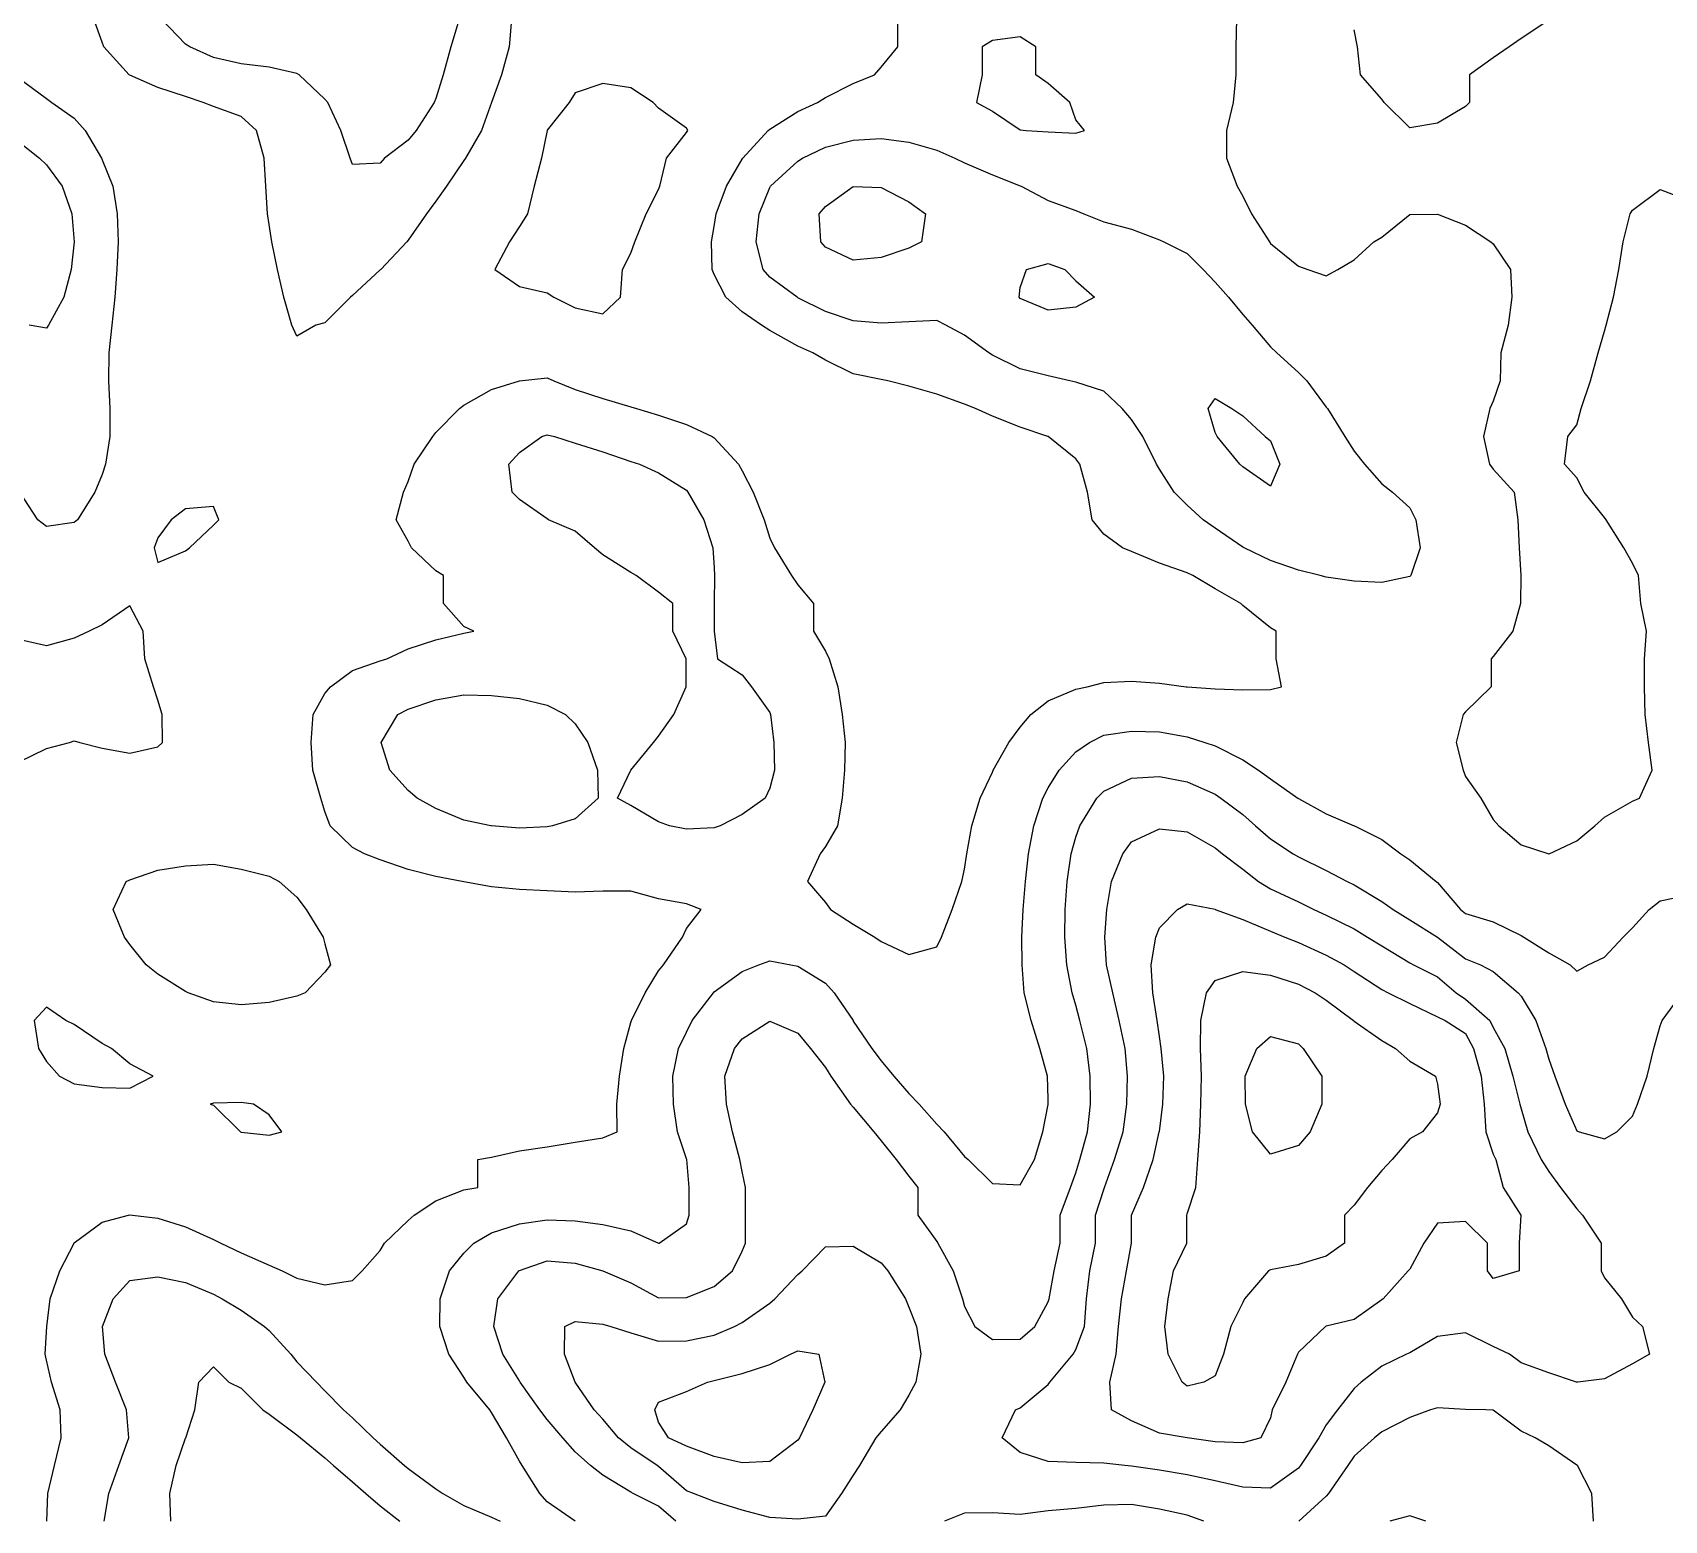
# Model space of a CAD drawing. Header units: inches. Extents: x 450896 to 463247, y 7386701 to 7399440.
# Drawn here: x 458089 to 459807, y 7396167 to 7397734 of the extents above; entities that cross this region are included whole.
import ezdxf

# ---------------------------------------------------------------- set-up
doc = ezdxf.new("R2010")
doc.units = ezdxf.units.IN
doc.header["$MEASUREMENT"] = 0

msp = doc.modelspace()

# ---------------------------------------------------------------- linework, layer by layer
for points, elevation in [([(458104.1, 7396166.5), (458105.1, 7396195.8), (458112.2, 7396225.1), (458119.4, 7396254.4), (458118.4, 7396283.7), (458109.1, 7396313), (458103.8, 7396336.2), (458102.3, 7396342.3), (458103.8, 7396365.5), (458104.1, 7396371.5), (458107.8, 7396400.8), (458117.9, 7396430.1), (458132.8, 7396459.4), (458133.1, 7396459.7), (458162.4, 7396481.4), (458190.1, 7396488.7), (458191.7, 7396489.1), (458194.3, 7396488.7), (458221, 7396485.5), (458250.2, 7396476.4), (458279.5, 7396463.2), (458287.2, 7396459.4), (458308.8, 7396449.2), (458338.1, 7396436.2), (458351.9, 7396430.1), (458367.4, 7396422.5), (458396.7, 7396415.6), (458426, 7396420), (458436.1, 7396430.1), (458455.2, 7396451.6), (458459.8, 7396459.4), (458484.5, 7396483.2), (458491, 7396488.7), (458513.8, 7396504), (458543.1, 7396515.5), (458558, 7396518), (458558, 7396547.3), (458572.4, 7396549.9), (458601.7, 7396556.4), (458631, 7396560.7), (458660.3, 7396565.6), (458689.5, 7396570.4), (458704.4, 7396576.6), (458704.1, 7396605.8), (458707, 7396635.1), (458711.4, 7396664.4), (458718.8, 7396691.7), (458719.7, 7396693.7), (458734.1, 7396723), (458748.1, 7396746.1), (458753.3, 7396752.3), (458773.2, 7396781.6), (458777.4, 7396790.7), (458792.9, 7396810.8), (458777.4, 7396816.5), (458748.1, 7396822), (458718.8, 7396829.8), (458689.5, 7396829.9), (458660.3, 7396828.8), (458631, 7396830.3), (458601.7, 7396831.7), (458572.4, 7396834.5), (458543.1, 7396839.7), (458541.4, 7396840.1), (458513.8, 7396845.4), (458484.5, 7396852.8), (458455.2, 7396862.9), (458438.5, 7396869.4), (458426, 7396876), (458402.4, 7396898.7), (458396.7, 7396913.8), (458392.6, 7396928), (458384.3, 7396957.3), (458382.6, 7396986.6), (458384.7, 7397015.9), (458396.7, 7397038.2), (458402.9, 7397045.1), (458426, 7397062.4), (458455.2, 7397072.4), (458462.2, 7397074.4), (458484.5, 7397085), (458513.8, 7397094.5), (458543.1, 7397101.7), (458553.5, 7397103.7), (458543.1, 7397108.6), (458521.7, 7397133), (458521.7, 7397162.3), (458513.8, 7397167.4), (458487.9, 7397191.6), (458484.5, 7397198.4), (458471.8, 7397220.9), (458479.7, 7397250.2), (458484.5, 7397261.4), (458490.9, 7397279.4), (458510.5, 7397308.7), (458513.8, 7397312.7), (458538.5, 7397338), (458543.1, 7397341.6), (458572.4, 7397358), (458601.7, 7397367.3), (458601.9, 7397367.3), (458631, 7397370.5), (458637.7, 7397367.3), (458660.3, 7397358.3), (458689.5, 7397348.7), (458718.8, 7397339.8), (458724.9, 7397338), (458748.1, 7397331.2), (458777.4, 7397321.4), (458804.5, 7397308.7), (458806.7, 7397307.3), (458832.1, 7397279.4), (458836, 7397272.6), (458847.8, 7397250.2), (458859.3, 7397220.9), (458865.3, 7397201.6), (458870.1, 7397191.6), (458888, 7397162.3), (458894.6, 7397152.5), (458911.2, 7397133), (458911.2, 7397103.7), (458923.8, 7397082.5), (458927.7, 7397074.4), (458936.9, 7397045.1), (458941.4, 7397015.9), (458944.7, 7396986.6), (458943.7, 7396957.3), (458941.3, 7396928), (458936.3, 7396898.7), (458923.8, 7396876.9), (458918.3, 7396869.4), (458904.8, 7396840.1), (458923.8, 7396818), (458929, 7396810.8), (458953.1, 7396795.1), (458975.9, 7396781.6), (458982.4, 7396777.1), (459011.7, 7396763.3), (459041, 7396771.5), (459045.9, 7396781.6), (459057.3, 7396810.8), (459067.4, 7396840.1), (459070.3, 7396853), (459072.5, 7396869.4), (459077.8, 7396898.7), (459086.6, 7396928), (459099.6, 7396955.3), (459100.4, 7396957.3), (459116.7, 7396986.6), (459128.9, 7397002.5), (459139.9, 7397015.9), (459158.1, 7397030.3), (459187.4, 7397042.5), (459199.2, 7397045.1), (459216.7, 7397049.6), (459246, 7397051.2), (459275.3, 7397049.1), (459303.4, 7397045.1), (459304.6, 7397045), (459333.9, 7397043), (459363.2, 7397041.8), (459392.4, 7397042.4), (459404, 7397045.1), (459398.2, 7397074.4), (459398.2, 7397103.7), (459392.4, 7397107.1), (459363.2, 7397130.7), (459361.2, 7397133), (459333.9, 7397148.2), (459310.4, 7397162.3), (459304.6, 7397165.2), (459275.3, 7397175.2), (459246, 7397187.5), (459236.3, 7397191.6), (459216.7, 7397205.7), (459204.4, 7397220.9), (459199.7, 7397250.2), (459191.7, 7397279.4), (459187.4, 7397285.2), (459158.1, 7397308.6), (459157.9, 7397308.7), (459128.9, 7397318.4), (459099.6, 7397330.1), (459081.6, 7397338), (459070.3, 7397342.6), (459041, 7397353.2), (459011.7, 7397361.5), (458989.3, 7397367.3), (458982.4, 7397368.6), (458953.1, 7397374.8), (458923.8, 7397388.9), (458910.4, 7397396.6), (458894.6, 7397403.7), (458865.3, 7397420.2), (458856.4, 7397425.9), (458836, 7397439.8), (458819.1, 7397455.2), (458806.7, 7397479.4), (458804.4, 7397484.5), (458803.8, 7397513.7), (458806.7, 7397529.8), (458808.6, 7397543), (458819.8, 7397572.3), (458836, 7397600.5), (458836.7, 7397601.6), (458863.4, 7397630.9), (458865.3, 7397632.4), (458894.6, 7397650.7), (458915.5, 7397660.2), (458923.8, 7397665.5), (458953.1, 7397680.2), (458975.5, 7397689.5), (458982.4, 7397697.7), (459000.1, 7397718.8), (459000.1, 7397748)], 800), ([(458593.2, 7397748), (458590.9, 7397718.8), (458582.8, 7397689.5), (458572.4, 7397660.5), (458572.3, 7397660.2), (458561.7, 7397630.9), (458544.8, 7397601.6), (458543.1, 7397599.2), (458524.9, 7397572.3), (458513.8, 7397556.6), (458503.9, 7397543), (458484.5, 7397515.3), (458483.2, 7397513.7), (458455.6, 7397484.5), (458455.2, 7397484.2), (458426, 7397457.2), (458423.7, 7397455.2), (458396.7, 7397428.5), (458387.2, 7397425.9), (458367.4, 7397414.4), (458362, 7397425.9), (458353.5, 7397455.2), (458347, 7397484.5), (458341.1, 7397513.7), (458338.1, 7397532), (458336.4, 7397543), (458334.6, 7397572.3), (458333.1, 7397601.6), (458324.8, 7397630.9), (458308.8, 7397645.6), (458279.5, 7397656.1), (458268.9, 7397660.2), (458250.2, 7397666.7), (458221, 7397676.1), (458191.7, 7397689), (458190.9, 7397689.5), (458164.2, 7397718.8), (458162.4, 7397723.7), (458153.6, 7397748)], 800), ([(458538.3, 7397748), (458529.6, 7397718.8), (458521.5, 7397689.5), (458513.8, 7397664.5), (458511.9, 7397660.2), (458492.8, 7397630.9), (458484.5, 7397620.6), (458459.7, 7397601.6), (458455.2, 7397596.4), (458426, 7397595.1), (458423.5, 7397601.6), (458413.7, 7397630.9), (458400.1, 7397660.2), (458396.7, 7397663.9), (458369.9, 7397689.5), (458367.4, 7397691), (458338.1, 7397697.5), (458308.8, 7397701.2), (458279.5, 7397707.8), (458254.8, 7397718.8), (458250.2, 7397721.8), (458224.9, 7397748)], 820), ([(459356.5, 7397748), (459355.9, 7397718.8), (459355.9, 7397689.5), (459352.9, 7397660.2), (459346, 7397630.9), (459346.1, 7397601.6), (459357.2, 7397572.3), (459363.2, 7397561.7), (459372.2, 7397543), (459391.1, 7397513.7), (459392.4, 7397511.8), (459421.7, 7397487.9), (459431.4, 7397484.5), (459451, 7397477.8), (459463.2, 7397484.5), (459480.3, 7397494.8), (459501.1, 7397513.7), (459509.6, 7397518.7), (459538.9, 7397542.3), (459568.2, 7397542.6), (459597.4, 7397531.2), (459624.3, 7397513.7), (459626.7, 7397511.5), (459645, 7397484.5), (459646.2, 7397455.2), (459642.6, 7397425.9), (459634.6, 7397396.6), (459634, 7397367.3), (459626.7, 7397345.7), (459623, 7397338), (459616.3, 7397308.7), (459622.7, 7397279.4), (459626.7, 7397274.2), (459648.7, 7397250.2), (459652.7, 7397220.9), (459653.9, 7397191.6), (459655.8, 7397162.3), (459655.3, 7397133), (459647.2, 7397103.7), (459626.7, 7397076.9), (459624.6, 7397074.4), (459624.6, 7397045.1), (459597.4, 7397018.6), (459594.9, 7397015.9), (459587.8, 7396986.6), (459595, 7396957.3), (459597.4, 7396950.8), (459613.8, 7396928), (459626.7, 7396905.5), (459632.5, 7396898.7), (459656, 7396878.8), (459685.1, 7396869.4), (459685.3, 7396869.4)], 800), ([(459685.3, 7397747.1), (459656, 7397727.8), (459643.5, 7397718.8), (459626.7, 7397707.5), (459601.7, 7397689.5), (459601.7, 7397660.2), (459597.4, 7397656), (459568.2, 7397638.6), (459538.9, 7397633.8), (459512, 7397660.2), (459509.6, 7397663.7), (459487, 7397689.5), (459483.7, 7397718.8), (459480.3, 7397736.7)], 800), ([(459187.4, 7397627.9), (459196.4, 7397630.9), (459187.4, 7397642.1), (459181.2, 7397660.2), (459158.1, 7397680.5), (459145.4, 7397689.5), (459145.4, 7397718.8), (459128.9, 7397729.5), (459099.6, 7397725.5), (459088.8, 7397718.8), (459088.8, 7397689.5), (459082.8, 7397660.2), (459099.6, 7397651.2), (459128.9, 7397631.5), (459135.2, 7397630.9), (459158.1, 7397629.4), (459187.4, 7397627.9)], 800), ([(458074.5, 7397686.4), (458103.8, 7397664.6), (458109.3, 7397660.2), (458133.1, 7397643.8), (458144.5, 7397630.9), (458161.7, 7397601.6), (458162.4, 7397600), (458173.5, 7397572.3), (458178.2, 7397543), (458179.3, 7397513.7), (458177.8, 7397484.5), (458175.8, 7397455.2), (458172.6, 7397425.9), (458169.4, 7397396.6), (458169, 7397367.3), (458170.5, 7397338), (458170.6, 7397308.7), (458165.9, 7397279.4), (458162.4, 7397268.8), (458154.8, 7397250.2), (458136.4, 7397220.9), (458133.1, 7397218), (458103.8, 7397213.9), (458094.8, 7397220.9), (458075.7, 7397250.2)], 800), ([(458689.5, 7397437.7), (458708.2, 7397455.2), (458710.2, 7397484.5), (458718.8, 7397501.8), (458723, 7397513.7), (458735, 7397543), (458748.1, 7397568.6), (458749.6, 7397572.3), (458756.3, 7397601.6), (458777.4, 7397628.6), (458778.8, 7397630.9), (458777.4, 7397633.4), (458748.1, 7397654.4), (458742.4, 7397660.2), (458718.8, 7397675.7), (458689.5, 7397680.3), (458660.3, 7397670.5), (458654.1, 7397660.2), (458631, 7397631.2), (458630.9, 7397630.9), (458625, 7397601.6), (458617, 7397572.3), (458610.1, 7397543), (458601.7, 7397529.8), (458591.3, 7397513.7), (458575.8, 7397484.5), (458601.7, 7397466.6), (458631, 7397459.9), (458637.7, 7397455.2), (458660.3, 7397444.2), (458689.5, 7397437.7)], 780), ([(458074.5, 7397619.2), (458096.6, 7397601.6), (458103.8, 7397594.6), (458120.2, 7397572.3), (458130.5, 7397543), (458132.9, 7397513.7), (458129.8, 7397484.5), (458122.1, 7397455.2), (458105.9, 7397425.9), (458103.8, 7397422.8), (458085.5, 7397425.9)], 820), ([(459539.8, 7397162.3), (459538.9, 7397161.1), (459509.6, 7397155.1), (459480.3, 7397156.2), (459451, 7397160.6), (459444.5, 7397162.3), (459421.7, 7397167.9), (459392.4, 7397178.2), (459364.4, 7397191.6), (459363.2, 7397192.2), (459333.9, 7397212.3), (459321.3, 7397220.9), (459304.6, 7397236.2), (459290.8, 7397250.2), (459275.3, 7397274.3), (459272.3, 7397279.4), (459257.8, 7397308.7), (459246, 7397326.6), (459236, 7397338), (459216.7, 7397356.4), (459187.4, 7397365.8), (459181.2, 7397367.3), (459158.1, 7397372.6), (459128.9, 7397379.9), (459099.6, 7397394.3), (459095.8, 7397396.6), (459070.3, 7397415.5), (459050.6, 7397425.9), (459041, 7397430.8), (459011.7, 7397429.4), (458982.4, 7397427.9), (458953.1, 7397430.3), (458923.8, 7397440.1), (458894.6, 7397454.8), (458893.9, 7397455.2), (458865.3, 7397476.5), (458858.2, 7397484.5), (458850.9, 7397513.7), (458854.1, 7397543), (458865.3, 7397570.8), (458866.1, 7397572.3), (458894.6, 7397598.6), (458899.6, 7397601.6), (458923.8, 7397613.2), (458953.1, 7397620.7), (458982.4, 7397622.3), (459011.7, 7397618.4), (459041, 7397610.1), (459060, 7397601.6), (459070.3, 7397596.7), (459099.6, 7397584.2), (459128.9, 7397572.7), (459129.7, 7397572.3), (459158.1, 7397557.3), (459187.4, 7397546.5), (459195.9, 7397543), (459216.7, 7397534.8), (459246, 7397526.8), (459275.3, 7397515.9), (459279.8, 7397513.7), (459304.6, 7397501.2), (459321.5, 7397484.5), (459333.9, 7397471.2), (459348.1, 7397455.2), (459363.2, 7397437.1), (459373, 7397425.9), (459392.4, 7397403), (459398.8, 7397396.6), (459421.7, 7397375.9), (459430.6, 7397367.3), (459451, 7397339.7), (459452.3, 7397338), (459470.5, 7397308.7), (459480.3, 7397293.1), (459491.3, 7397279.4), (459509.6, 7397258.7), (459520.7, 7397250.2), (459538.9, 7397233.6), (459545.2, 7397220.9), (459549.9, 7397191.6), (459539.8, 7397162.3)], 820), ([(459024.9, 7397513.7), (459011.7, 7397507.1), (458982.4, 7397497.2), (458953.1, 7397494.4), (458923.8, 7397507.9), (458918.9, 7397513.7), (458917, 7397543), (458923.8, 7397550.9), (458953.1, 7397571.8), (458982.4, 7397570.7), (459011.7, 7397555.8), (459029.1, 7397543), (459024.9, 7397513.7)], 840), ([(459685.3, 7396869.4), (459685.5, 7396869.4), (459714.6, 7396882.8), (459733.8, 7396898.7), (459743.9, 7396907.7), (459773.2, 7396924.6), (459780.7, 7396928), (459793.9, 7396957.3), (459790, 7396986.6), (459786.6, 7397015.9), (459786.1, 7397045.1), (459786.1, 7397074.4), (459787.9, 7397103.7), (459782.1, 7397133), (459779.5, 7397162.3), (459773.2, 7397175.3), (459764.3, 7397191.6), (459745.6, 7397220.9), (459743.9, 7397223.3), (459722.5, 7397250.2), (459714.6, 7397265.2), (459701.6, 7397279.4), (459705.4, 7397308.7), (459714.6, 7397320.9), (459719.1, 7397338), (459729, 7397367.3), (459737.1, 7397396.6), (459743.9, 7397419.7), (459745.6, 7397425.9), (459753.3, 7397455.2), (459758.8, 7397484.5), (459763.6, 7397513.7), (459770.8, 7397543), (459773.2, 7397546.9), (459802.5, 7397568.9), (459831.7, 7397557.4)], 800), ([(459207, 7397455.2), (459187.4, 7397445), (459158.1, 7397441.7), (459128.9, 7397454), (459127.6, 7397455.2), (459128.9, 7397465.5), (459135.4, 7397484.5), (459158.1, 7397490.7), (459175.8, 7397484.5), (459187.4, 7397472.7), (459207, 7397455.2)], 840), ([(459402, 7397279.4), (459392.4, 7397256.4), (459363.2, 7397276.6), (459360.1, 7397279.4), (459336.2, 7397308.7), (459333.9, 7397312.9), (459326.5, 7397338), (459333.9, 7397348.7), (459351.5, 7397338), (459363.2, 7397330.4), (459386.7, 7397308.7), (459392.4, 7397304), (459402, 7397279.4)], 840), ([(458813, 7396898.7), (458806.7, 7396896.5), (458777.4, 7396895.3), (458759.5, 7396898.7), (458748.1, 7396902.8), (458718.8, 7396920.1), (458704.9, 7396928), (458718.8, 7396957.3), (458718.8, 7396957.3), (458742.8, 7396986.6), (458748.1, 7396993.1), (458764.3, 7397015.9), (458777.2, 7397045.1), (458777.1, 7397074.4), (458763.3, 7397103.7), (458763.3, 7397133), (458748.1, 7397144.6), (458724.7, 7397162.3), (458718.8, 7397165.6), (458689.5, 7397184), (458680.7, 7397191.6), (458660.3, 7397209), (458632.4, 7397220.9), (458631, 7397221.9), (458601.7, 7397242.4), (458594.1, 7397250.2), (458590.4, 7397279.4), (458601.7, 7397291.8), (458625.1, 7397308.7), (458631, 7397310.5), (458638.5, 7397308.7), (458660.3, 7397301.7), (458689.5, 7397292.5), (458718.8, 7397282.5), (458728.2, 7397279.4), (458748.1, 7397270.5), (458777.4, 7397252.1), (458779.1, 7397250.2), (458795.9, 7397220.9), (458805.4, 7397191.6), (458806.7, 7397170.5), (458807.1, 7397162.3), (458806.8, 7397133), (458806.8, 7397103.7), (458810.2, 7397074.4), (458836, 7397057.6), (458846.1, 7397045.1), (458865.3, 7397017.9), (458866.1, 7397015.9), (458869.6, 7396986.6), (458870.1, 7396957.3), (458865.3, 7396938.5), (458860.5, 7396928), (458836, 7396910.7), (458813, 7396898.7)], 820), ([(458250.2, 7397188.3), (458254.5, 7397191.6), (458279.5, 7397215.2), (458285.1, 7397220.9), (458279.5, 7397234.9), (458250.2, 7397232.6), (458235, 7397220.9), (458221, 7397202.1), (458217.1, 7397191.6), (458221, 7397175.9), (458250.2, 7397188.3)], 780), ([(458074.5, 7396965.8), (458103.8, 7396980.2), (458128, 7396986.6), (458133.1, 7396988.1), (458139.1, 7396986.6), (458162.4, 7396980.4), (458191.7, 7396975.2), (458221, 7396981.8), (458225.8, 7396986.6), (458225.7, 7397015.9), (458221, 7397030.9), (458216.4, 7397045.1), (458207.4, 7397074.4), (458205.7, 7397103.7), (458191.7, 7397130.3), (458162.4, 7397110.4), (458148.9, 7397103.7), (458133.1, 7397096.5), (458103.8, 7397088.4), (458074.5, 7397095.1)], 780), ([(458636.4, 7396898.7), (458631, 7396897.6), (458601.7, 7396896.3), (458572.4, 7396898.6), (458571.6, 7396898.7), (458543.1, 7396904.7), (458513.8, 7396916.9), (458494, 7396928), (458484.5, 7396935.8), (458465.4, 7396957.3), (458456, 7396986.6), (458473.6, 7397015.9), (458484.5, 7397021.6), (458513.8, 7397031.5), (458543.1, 7397036.6), (458572.4, 7397036.1), (458601.7, 7397032.7), (458631, 7397025.8), (458650, 7397015.9), (458660.3, 7397006.3), (458673.6, 7396986.6), (458683.8, 7396957.3), (458684.4, 7396928), (458660.3, 7396906.2), (458636.4, 7396898.7)], 820), ([(458660.3, 7396166.7), (458631, 7396187), (458623.1, 7396195.8), (458604.6, 7396225.1), (458601.7, 7396229.9), (458588.2, 7396254.4), (458572.4, 7396281.1), (458570.6, 7396283.7), (458546.2, 7396313), (458543.1, 7396318.4), (458527.5, 7396342.3), (458517.8, 7396371.5), (458518.2, 7396400.8), (458528, 7396430.1), (458543.1, 7396448.8), (458553.6, 7396459.4), (458572.4, 7396470.3), (458601.7, 7396479.7), (458631, 7396483.9), (458660.3, 7396482.9), (458689.5, 7396478.9), (458718.8, 7396472.2), (458747.9, 7396459.4), (458748.1, 7396459.3), (458748.6, 7396459.4), (458777.4, 7396479.8), (458780.2, 7396488.7), (458780.2, 7396518), (458777.7, 7396547.3), (458777.4, 7396548.1), (458767.9, 7396576.6), (458764, 7396605.8), (458763.2, 7396635.1), (458769.1, 7396664.4), (458777.4, 7396681.5), (458783.6, 7396693.7), (458805.8, 7396723), (458806.7, 7396723.9), (458836, 7396745.5), (458853.7, 7396752.3), (458865.3, 7396756.6), (458887.5, 7396752.3), (458894.6, 7396750.9), (458923.8, 7396733), (458933.1, 7396723), (458952.9, 7396693.7), (458953.1, 7396693.2), (458972.6, 7396664.4), (458982.4, 7396651.3), (458995.6, 7396635.1), (459011.7, 7396616.9), (459022.5, 7396605.8), (459041, 7396584.8), (459048.8, 7396576.6), (459070.3, 7396550.6), (459074, 7396547.3), (459099.6, 7396522.2), (459128.9, 7396520.9), (459143.9, 7396547.3), (459152.6, 7396576.6), (459158.1, 7396605.2), (459158.2, 7396605.8), (459158.1, 7396610.9), (459157.6, 7396635.1), (459149.6, 7396664.4), (459140.4, 7396693.7), (459133.1, 7396723), (459130.8, 7396752.3), (459130.4, 7396781.6), (459131.8, 7396810.8), (459134.4, 7396840.1), (459137.5, 7396869.4), (459143.2, 7396898.7), (459152.5, 7396928), (459158.1, 7396938.7), (459169.7, 7396957.3), (459187.4, 7396976.6), (459201.8, 7396986.6), (459216.7, 7396994.3), (459246, 7396998.4), (459275.3, 7396997.7), (459304.6, 7396992.6), (459323.2, 7396986.6), (459333.9, 7396982.9), (459363.2, 7396968.2), (459379.7, 7396957.3), (459392.4, 7396948.2), (459421.2, 7396928), (459421.7, 7396927.6), (459451, 7396911.4), (459480.3, 7396898.8), (459480.5, 7396898.7), (459509.6, 7396884.5), (459529.6, 7396869.4), (459538.9, 7396863), (459566.5, 7396840.1), (459568.2, 7396838.9), (459592.2, 7396810.8), (459597.4, 7396806.6), (459626.7, 7396797.6), (459656, 7396783.1), (459658.9, 7396781.6), (459685.3, 7396764.9), (459707.8, 7396752.3), (459714.6, 7396745.6), (459726.5, 7396752.3), (459743.9, 7396760.4), (459763.5, 7396781.6), (459773.2, 7396791.4), (459790.9, 7396810.8), (459802.5, 7396819.6), (459831.7, 7396825.8)], 820), ([(458766.2, 7396166.5), (458748.1, 7396182.5), (458721.4, 7396195.8), (458718.8, 7396197.2), (458689.5, 7396214.9), (458676.4, 7396225.1), (458660.3, 7396239.6), (458647.3, 7396254.4), (458631, 7396273.8), (458623.3, 7396283.7), (458602.6, 7396313), (458601.7, 7396314.4), (458584.2, 7396342.3), (458574.7, 7396371.5), (458579.1, 7396400.8), (458601.2, 7396430.1), (458601.7, 7396430.4), (458631, 7396440.7), (458660.3, 7396438.3), (458689.4, 7396430.1), (458689.5, 7396430.1), (458718.8, 7396417.7), (458748.1, 7396401.8), (458777.4, 7396402), (458806.7, 7396413.7), (458825.8, 7396430.1), (458836, 7396450.8), (458839.7, 7396459.4), (458839.6, 7396488.7), (458839.6, 7396518), (458836, 7396534.7), (458833.5, 7396547.3), (458825.9, 7396576.6), (458819.7, 7396605.8), (458817.9, 7396635.1), (458828.2, 7396664.4), (458836, 7396674.6), (458865.3, 7396692.9), (458894.6, 7396680.4), (458908.1, 7396664.4), (458923.8, 7396644.3), (458929.5, 7396635.1), (458950.3, 7396605.8), (458953.1, 7396602.4), (458974.8, 7396576.6), (458982.4, 7396567.1), (458998.3, 7396547.3), (459011.7, 7396529.8), (459021.2, 7396518), (459021.2, 7396488.7), (459041, 7396461), (459042, 7396459.4), (459058.2, 7396430.1), (459068.2, 7396400.8), (459070.3, 7396392.8), (459081, 7396371.5), (459099.6, 7396357.9), (459128.9, 7396358.3), (459144.2, 7396371.5), (459158.1, 7396397.4), (459159.1, 7396400.8), (459164.5, 7396430.1), (459171, 7396459.4), (459171, 7396488.7), (459181.8, 7396518), (459187.4, 7396533.5), (459191.7, 7396547.3), (459199.5, 7396576.6), (459202.9, 7396605.8), (459202.6, 7396635.1), (459198.8, 7396664.4), (459191.7, 7396693.7), (459187.4, 7396709.9), (459183.6, 7396723), (459177.7, 7396752.3), (459175.6, 7396781.6), (459176, 7396810.8), (459178.3, 7396840.1), (459182.6, 7396869.4), (459187.4, 7396886.9), (459191.4, 7396898.7), (459209.6, 7396928), (459216.7, 7396935.2), (459246, 7396949.1), (459275.3, 7396950.8), (459304.6, 7396945), (459333.9, 7396932.1), (459340.1, 7396928), (459363.2, 7396910.8), (459376.6, 7396898.7), (459392.4, 7396884.9), (459416, 7396869.4), (459421.7, 7396866), (459451, 7396851.6), (459473, 7396840.1), (459480.3, 7396836.7), (459509.6, 7396819), (459521.4, 7396810.8), (459538.9, 7396799.7), (459568.2, 7396781.6), (459568.2, 7396781.6), (459597.4, 7396758.8), (459613.3, 7396752.3), (459626.7, 7396745.4), (459653.1, 7396723), (459656, 7396719.3), (459671.5, 7396693.7), (459682.2, 7396664.4), (459685.3, 7396653.2), (459691.6, 7396635.1), (459702.6, 7396605.8), (459714.6, 7396577.5), (459717.3, 7396576.6), (459743.9, 7396569.2), (459756.7, 7396576.6), (459773.2, 7396593), (459778.5, 7396605.8), (459788.9, 7396635.1), (459795.9, 7396664.4), (459802.5, 7396688.1), (459804.6, 7396693.7), (459825.8, 7396723)], 840), ([(459423.8, 7396225.1), (459421.7, 7396222.6), (459392.4, 7396201.4), (459363.2, 7396202.6), (459333.9, 7396209.1), (459304.6, 7396215.5), (459275.3, 7396220.2), (459246, 7396224.4), (459238.8, 7396225.1), (459216.7, 7396227.6), (459187.4, 7396228.4), (459158.1, 7396229.6), (459128.9, 7396238.8), (459109.9, 7396254.4), (459124, 7396283.7), (459128.9, 7396285.9), (459158.1, 7396310.5), (459159.9, 7396313), (459184.5, 7396342.3), (459187.4, 7396347.2), (459196.3, 7396371.5), (459198.7, 7396400.8), (459202.2, 7396430.1), (459207.9, 7396459.4), (459207.9, 7396488.7), (459216.7, 7396515.7), (459217.6, 7396518), (459228, 7396547.3), (459237.1, 7396576.6), (459241.1, 7396605.8), (459241.8, 7396635.1), (459239.3, 7396664.4), (459233.1, 7396693.7), (459226.4, 7396723), (459219.6, 7396752.3), (459217.8, 7396781.6), (459219.9, 7396810.8), (459224.8, 7396840.1), (459236.8, 7396869.4), (459246, 7396881.9), (459275.3, 7396895.7), (459304.6, 7396892.5), (459333.9, 7396875.6), (459341.6, 7396869.4), (459363.2, 7396853.1), (459379.7, 7396840.1), (459392.4, 7396832.3), (459421.7, 7396818.6), (459437.7, 7396810.8), (459451, 7396804.7), (459480.3, 7396790.3), (459494.4, 7396781.6), (459509.6, 7396772.4), (459538.9, 7396754.5), (459542.9, 7396752.3), (459568.2, 7396739.8), (459587.7, 7396723), (459597.4, 7396716.4), (459623.3, 7396693.7), (459626.7, 7396686.3), (459638.9, 7396664.4), (459647.3, 7396635.1), (459654.6, 7396605.8), (459656, 7396600.7), (459663.1, 7396576.6), (459677.3, 7396547.3), (459685.3, 7396534.9), (459697.4, 7396518), (459714.6, 7396495.4), (459720.8, 7396488.7), (459740.2, 7396459.4), (459740.2, 7396430.1), (459743.9, 7396423), (459761.6, 7396400.8), (459773.2, 7396381.3), (459783.7, 7396371.5), (459791.2, 7396342.3), (459773.2, 7396332.3), (459743.9, 7396316.5), (459715.8, 7396313), (459714.6, 7396312.9), (459714.3, 7396313), (459685.3, 7396322.7), (459656, 7396333.5), (459643.7, 7396342.3), (459626.7, 7396350.6), (459597.4, 7396365), (459568.2, 7396361), (459538.9, 7396344), (459535.5, 7396342.3), (459509.6, 7396329.8), (459487.7, 7396313), (459480.3, 7396306.4), (459462.8, 7396283.7), (459451, 7396267.9), (459443.3, 7396254.4), (459423.8, 7396225.1)], 860), ([(458376.1, 7396723), (458367.4, 7396719.4), (458338.1, 7396712.9), (458308.8, 7396710.3), (458279.5, 7396713.4), (458253.1, 7396723), (458250.2, 7396724.4), (458221, 7396742.4), (458208.8, 7396752.3), (458191.7, 7396773.9), (458186, 7396781.6), (458174, 7396810.8), (458187.7, 7396840.1), (458191.7, 7396842), (458221, 7396852.1), (458250.2, 7396856.5), (458279.5, 7396858.5), (458308.8, 7396853.2), (458338.1, 7396845.8), (458348.7, 7396840.1), (458367.4, 7396823.6), (458377, 7396810.8), (458394.9, 7396781.6), (458396.7, 7396774.6), (458402.9, 7396752.3), (458396.7, 7396744.7), (458376.1, 7396723)], 800), ([(459382, 7396254.4), (459363.2, 7396249.1), (459333.9, 7396250), (459304.6, 7396254.4), (459304.6, 7396254.4), (459275.3, 7396259.2), (459246, 7396272.2), (459225, 7396283.7), (459223.1, 7396313), (459229.9, 7396342.3), (459232.4, 7396371.5), (459235.4, 7396400.8), (459240.6, 7396430.1), (459246, 7396459.4), (459246, 7396488.7), (459246, 7396488.7), (459258.5, 7396518), (459268.7, 7396547.3), (459275.2, 7396576.6), (459275.3, 7396576.9), (459278.9, 7396605.8), (459279.9, 7396635.1), (459277.2, 7396664.4), (459275.3, 7396677.1), (459272.8, 7396693.7), (459268.4, 7396723), (459266.8, 7396752.3), (459271.5, 7396781.6), (459275.3, 7396791.3), (459294.2, 7396810.8), (459304.6, 7396816.5), (459333.9, 7396810.9), (459334, 7396810.8), (459363.2, 7396800.2), (459392.4, 7396787.8), (459407.4, 7396781.6), (459421.7, 7396775.8), (459451, 7396762.4), (459469.7, 7396752.3), (459480.3, 7396745.3), (459509.6, 7396726.4), (459516.1, 7396723), (459538.9, 7396711.5), (459568.2, 7396697.7), (459576.1, 7396693.7), (459597.4, 7396680.1), (459605.8, 7396664.4), (459613.9, 7396635.1), (459617.3, 7396605.8), (459618.9, 7396576.6), (459626.7, 7396552.9), (459629.3, 7396547.3), (459637.2, 7396518), (459655.6, 7396488.7), (459654, 7396459.4), (459654, 7396430.1), (459626.7, 7396422.1), (459620.6, 7396430.1), (459620.6, 7396459.4), (459597.4, 7396482), (459568.2, 7396480.4), (459553.7, 7396459.4), (459538.9, 7396432), (459537.2, 7396430.1), (459510.7, 7396400.8), (459509.6, 7396399.7), (459480.3, 7396378.9), (459451, 7396371.9), (459450.2, 7396371.5), (459421.7, 7396344.4), (459420.7, 7396342.3), (459408.4, 7396313), (459394.1, 7396283.7), (459392.4, 7396275.4), (459382, 7396254.4)], 880), ([(459322.2, 7396313), (459304.6, 7396308.7), (459299.2, 7396313), (459284.4, 7396342.3), (459280.9, 7396371.5), (459284.4, 7396400.8), (459290.1, 7396430.1), (459304.1, 7396459.4), (459304.1, 7396488.7), (459304.6, 7396490.2), (459313.5, 7396518), (459315.9, 7396547.3), (459318, 7396576.6), (459318.8, 7396605.8), (459319.5, 7396635.1), (459318.4, 7396664.4), (459318.9, 7396693.7), (459325, 7396723), (459333.9, 7396735.9), (459363.2, 7396745.5), (459392.4, 7396741.6), (459421.7, 7396732.1), (459439.1, 7396723), (459451, 7396715.2), (459479.6, 7396693.7), (459480.3, 7396693), (459509.6, 7396672.6), (459524, 7396664.4), (459538.9, 7396650.8), (459565.9, 7396635.1), (459568.2, 7396626.8), (459571, 7396605.8), (459568.2, 7396596.6), (459552.3, 7396576.6), (459538.9, 7396569.3), (459520.3, 7396547.3), (459509.6, 7396535.7), (459494.5, 7396518), (459480.3, 7396499.4), (459470, 7396488.7), (459470, 7396459.4), (459451, 7396445.8), (459421.7, 7396437), (459392.4, 7396431.2), (459390.3, 7396430.1), (459364.9, 7396400.8), (459363.2, 7396396.9), (459350.5, 7396371.5), (459342.9, 7396342.3), (459333.9, 7396319.7), (459322.2, 7396313)], 900), ([(458191.7, 7396622.7), (458216, 7396635.1), (458191.7, 7396648.3), (458172.4, 7396664.4), (458162.4, 7396669.5), (458133.1, 7396689.7), (458124.1, 7396693.7), (458103.8, 7396707.9), (458090.8, 7396693.7), (458095.3, 7396664.4), (458103.8, 7396650.7), (458117.5, 7396635.1), (458133.1, 7396627), (458162.4, 7396623.4), (458191.7, 7396622.7)], 780), ([(459433.9, 7396576.6), (459421.7, 7396562.2), (459392.4, 7396553.2), (459373.3, 7396576.6), (459366, 7396605.8), (459365.5, 7396635.1), (459378, 7396664.4), (459392.4, 7396677), (459421.7, 7396669.1), (459426.6, 7396664.4), (459446.3, 7396635.1), (459446.2, 7396605.8), (459433.9, 7396576.6)], 920), ([(458338.1, 7396573.2), (458351.5, 7396576.6), (458338.1, 7396594.3), (458321.7, 7396605.8), (458308.8, 7396607.3), (458279.5, 7396606.7), (458276.2, 7396605.8), (458279.5, 7396604.8), (458308.2, 7396576.6), (458308.8, 7396576.3), (458338.1, 7396573.2)], 780), ([(458940.7, 7396195.8), (458923.8, 7396171.8), (458894.6, 7396168.6), (458865.3, 7396170.5), (458836, 7396178.2), (458806.7, 7396187.5), (458785, 7396195.8), (458777.4, 7396198.7), (458748.1, 7396224.2), (458746.5, 7396225.1), (458718.8, 7396243.8), (458705.9, 7396254.4), (458689.5, 7396273.9), (458680.4, 7396283.7), (458660.3, 7396313), (458660.3, 7396313), (458649.1, 7396342.3), (458649.5, 7396371.5), (458660.3, 7396376.8), (458689.5, 7396374), (458698, 7396371.5), (458718.8, 7396364.9), (458748.1, 7396356.2), (458777.4, 7396356.5), (458806.7, 7396362.3), (458828.2, 7396371.5), (458836, 7396375.7), (458865.3, 7396396.3), (458870.5, 7396400.8), (458894.6, 7396426.3), (458899.3, 7396430.1), (458923.8, 7396455.6), (458953.1, 7396456.1), (458982.4, 7396438.7), (458989.6, 7396430.1), (459007.9, 7396400.8), (459011.7, 7396392), (459019.5, 7396371.5), (459024.3, 7396342.3), (459018.9, 7396313), (459011.7, 7396299.2), (459002.6, 7396283.7), (458982.4, 7396261.2), (458976.7, 7396254.4), (458959.7, 7396225.1), (458953.1, 7396214.9), (458940.7, 7396195.8)], 860), ([(458164.4, 7396166.5), (458169.5, 7396195.8), (458179.9, 7396225.1), (458190.5, 7396254.4), (458188, 7396283.7), (458176.6, 7396313), (458165.3, 7396342.3), (458162.7, 7396371.5), (458174, 7396400.8), (458191.7, 7396420.1), (458221, 7396424), (458250.2, 7396417.8), (458279.5, 7396405.8), (458288.7, 7396400.8), (458308.8, 7396388.9), (458333.4, 7396371.5), (458338.1, 7396367.4), (458360.9, 7396342.3), (458367.4, 7396334.5), (458388.1, 7396313), (458396.7, 7396303.8), (458416.6, 7396283.7), (458426, 7396275.4), (458447.6, 7396254.4), (458455.2, 7396247.6), (458480.7, 7396225.1), (458484.5, 7396222), (458513.8, 7396200.5), (458520.9, 7396195.8), (458543.1, 7396183.1), (458572.4, 7396170.8), (458581.5, 7396166.5)], 820), ([(458896.6, 7396254.4), (458894.6, 7396251.9), (458865.3, 7396229.3), (458836, 7396227.9), (458806.7, 7396234.7), (458777.4, 7396245.6), (458758.7, 7396254.4), (458748.1, 7396271), (458744.3, 7396283.7), (458748.1, 7396291.9), (458777.4, 7396303.3), (458799.6, 7396313), (458806.7, 7396314.8), (458836, 7396322), (458865.3, 7396331.6), (458887.1, 7396342.3), (458894.6, 7396345.8), (458916.8, 7396342.3), (458923, 7396313), (458910.5, 7396283.7), (458896.6, 7396254.4)], 880), ([(458234.8, 7396166.5), (458233.5, 7396195.8), (458240.3, 7396225.1), (458250.2, 7396253.9), (458250.5, 7396254.4), (458260, 7396283.7), (458264.2, 7396313), (458279.5, 7396329.1), (458295.6, 7396313), (458308.8, 7396306.7), (458331.5, 7396283.7), (458338.1, 7396279.3), (458367.4, 7396257.6), (458371.3, 7396254.4), (458396.7, 7396233.4), (458406.1, 7396225.1), (458426, 7396208.1), (458440, 7396195.8), (458455.2, 7396182.8), (458475.6, 7396166.5)], 840), ([(459732.3, 7396166.5), (459730.6, 7396195.8), (459715.3, 7396225.1), (459714.6, 7396225.6), (459685.3, 7396245.9), (459670.8, 7396254.4), (459656, 7396261.5), (459626.7, 7396283.5), (459618.9, 7396283.7), (459597.4, 7396284.2), (459568.2, 7396285.9), (459560.5, 7396283.7), (459538.9, 7396275.9), (459509.6, 7396260.6), (459501.7, 7396254.4), (459480.3, 7396235.2), (459473.7, 7396225.1), (459453.3, 7396195.8), (459451, 7396192.9), (459422, 7396166.5)], 840), ([(459322, 7396166.5), (459304.6, 7396173.1), (459275.3, 7396179.4), (459246, 7396184.1), (459216.7, 7396183.4), (459187.4, 7396179.9), (459158.1, 7396177.4), (459128.9, 7396173.6), (459099.6, 7396175.5), (459070.3, 7396175.1), (459049, 7396166.5)], 840), ([(459555.9, 7396166.5), (459538.9, 7396172.4), (459517.8, 7396166.5)], 820)]:
    msp.add_lwpolyline(points, dxfattribs=dict(elevation=elevation))

doc.saveas('drawing.dxf')
